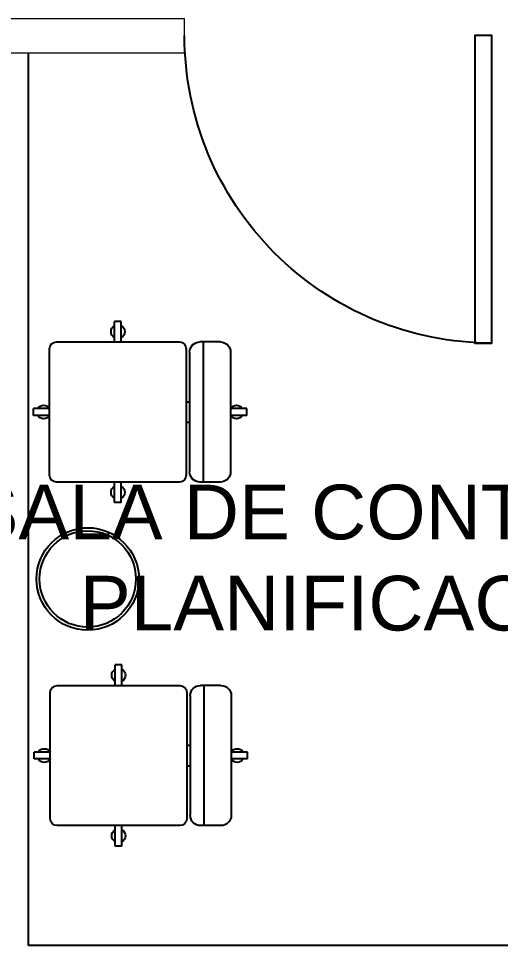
# Model space of a CAD drawing. Header units: metres. Extents: x -22.5 to 67.5, y 0 to 64.7.
# Drawn here: x 29.728 to 31.139, y 34.325 to 37.038 of the extents above; entities that cross this region are included whole.
import ezdxf

# ---------------------------------------------------------------- set-up
doc = ezdxf.new("R2010")
doc.units = ezdxf.units.M
for name, color, linetype in [('TEXTO', 7, 'Continuous'), ('XREF PB NEURO-ONCOLOGIA$0$MOBILIARIO', 161, 'Continuous'), ('XREF PB NEURO-ONCOLOGIA$0$Mobiliario Fijo', 40, 'Continuous'), ('XREF PB NEURO-ONCOLOGIA$0$MOBILIARIO GUIAS MEC', 161, 'Continuous'), ('XREF PB NEURO-ONCOLOGIA$0$PUERTAS', 253, 'Continuous')]:
    doc.layers.add(name, color=color, linetype=linetype)
doc.layers.add('XREF PB NEURO-ONCOLOGIA$0$MUROS DE TABLAROCA', color=150, linetype='Continuous', lineweight=13)
doc.styles.add('100 LOCALES 25', font='arial.ttf', dxfattribs={"height": 0.25})

# ---------------------------------------------------------------- blocks, each defined once
blk = doc.blocks.new('XREF PB NEURO-ONCOLOGIA$0$XREF PB NEURO-ONCOLOGIA$0$SILLGIRS')
for p, q in [((-0.01, 0.3773), (-0.01, 0.33)), ((-0.01, 0.3773), (0.01, 0.3773)), ((0.01, 0.3773), (0.01, 0.33)), ((0.175, 0.33), (-0.175, 0.33)), ((-0.205, 0.3), (-0.205, 0.24)), ((0.205, 0.3), (0.205, 0.24)), ((0.205, 0.25), (-0.205, 0.25)), ((0.185, 0.2), (-0.185, 0.2)), ((0.175, 0.21), (-0.175, 0.21)), ((-0.03, 0.2), (-0.03, 0.21)), ((0.03, 0.2), (0.03, 0.21)), ((-0.205, 0.18), (-0.205, -0.18)), ((0.205, -0.18), (0.205, 0.18)), ((-0.265, 0.01), (-0.205, 0.01)), ((-0.265, 0.01), (-0.265, -0.01)), ((0.205, 0.01), (0.265, 0.01)), ((0.265, 0.01), (0.265, -0.01)), ((-0.265, -0.01), (-0.205, -0.01)), ((0.205, -0.01), (0.265, -0.01)), ((-0.185, -0.2), (0.185, -0.2)), ((-0.01, -0.2), (-0.01, -0.2473)), ((0.01, -0.2), (0.01, -0.2473)), ((-0.01, -0.2473), (0.01, -0.2473))]:
    blk.add_line(p, q)
for centre, radius, start, end in [((0, 0.3473), 0.02, 120, 240), ((0, 0.3473), 0.02, 300, 60), ((-0.175, 0.3), 0.03, 90, 180), ((0.175, 0.3), 0.03, 0, 90), ((-0.175, 0.24), 0.03, 180, 270), ((0.175, 0.24), 0.03, 270, 0), ((-0.185, 0.18), 0.02, 90, 180), ((0.185, 0.18), 0.02, 0, 90), ((-0.235, 0), 0.02, 30, 150), ((0.235, 0), 0.02, 30, 150), ((-0.235, 0), 0.02, 210, 330), ((0.235, 0), 0.02, 210, 330), ((-0.185, -0.18), 0.02, 180, 270), ((0.185, -0.18), 0.02, 270, 0), ((0, -0.2173), 0.02, 120, 240), ((0, -0.2173), 0.02, 300, 60)]:
    blk.add_arc(centre, radius, start, end)
blk = doc.blocks.new('XREF PB NEURO-ONCOLOGIA$0$A$C8f343887')
for radius in [0.15, 0.141]:
    blk.add_circle((0, 0), radius)
blk = doc.blocks.new('XREF PB NEURO-ONCOLOGIA')
at = {"layer": 'XREF PB NEURO-ONCOLOGIA$0$Mobiliario Fijo'}
for p, q in [((0.8517, 15.5062, 0), (3.4646, 15.5062, 0)), ((0.8517, 13.1061, 0), (0.8517, 15.5062, 0))]:
    blk.add_line(p, q, dxfattribs=at)
at = {"layer": 'XREF PB NEURO-ONCOLOGIA$0$MUROS DE TABLAROCA'}
for p, q in [((3.4646, 16.2062), (3.4646, 15.0493, 0)), ((3.5646, 16.2062), (3.5646, 15.0493, 0)), ((3.4646, 15.0493, 0), (3.5646, 15.0493, 0))]:
    blk.add_line(p, q, dxfattribs=at)
at = {"layer": 'XREF PB NEURO-ONCOLOGIA$0$PUERTAS', "elevation": 0}
blk.add_lwpolyline([(2.6146, 14.1493), (3.5146, 14.1493), (3.5146, 14.1993), (2.6146, 14.1993), (2.6146, 14.1493, -0.414214), (3.5146, 15.0493)], format="xyb", dxfattribs=at)
at = {"layer": 'XREF PB NEURO-ONCOLOGIA$0$MOBILIARIO', "xscale": -1, "rotation": 180}
for p in [(2.4129, 15.2444, 0), (1.4076, 15.2425, 0)]:
    blk.add_blockref('XREF PB NEURO-ONCOLOGIA$0$XREF PB NEURO-ONCOLOGIA$0$SILLGIRS', p, dxfattribs=at)
at = {"layer": 'XREF PB NEURO-ONCOLOGIA$0$MOBILIARIO GUIAS MEC', "rotation": 270}
blk.add_blockref('XREF PB NEURO-ONCOLOGIA$0$A$C8f343887', (1.9243, 15.3326), dxfattribs=at)

msp = doc.modelspace()

# ---------------------------------------------------------------- block references
at = {"rotation": 90}
msp.add_blockref('XREF PB NEURO-ONCOLOGIA', (45.2634, 33.4734), dxfattribs=at)

# ---------------------------------------------------------------- next in the draw order: texts
at = {"layer": 'TEXTO', "insert": (29.2523, 35.6736, 0), "char_height": 0.16, "width": 3.0247, "attachment_point": 1, "style": '100 LOCALES 25'}
msp.add_mtext('\\pxqc;SALA DE CONTROL  Y PLANIFICACION', dxfattribs=at)

doc.saveas('drawing.dxf')
